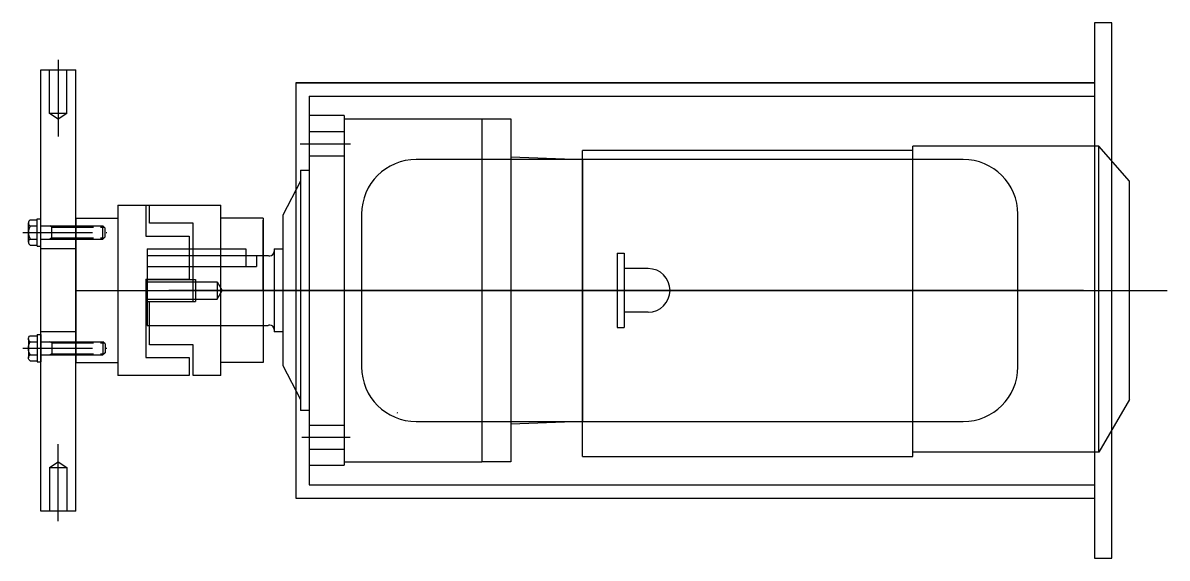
# Model space of a CAD drawing. Header units: millimetres. Extents: x 150937 to 394412, y 327166 to 584759.
# Drawn here: x 226653 to 227177, y 442171 to 442416 of the extents above; entities that cross this region are included whole.
import ezdxf

# ---------------------------------------------------------------- set-up
doc = ezdxf.new("R2010")
doc.units = ezdxf.units.MM
doc.linetypes.add('CENTER', pattern=[50.8, 31.75, -6.35, 6.35, -6.35])
doc.linetypes.add('CENTER2', pattern=[28.575, 19.05, -3.175, 3.175, -3.175])
doc.layers.add('1', color=2, linetype='CENTER2')
doc.layers.add('CEN', color=1, linetype='CENTER')

# ---------------------------------------------------------------- blocks, each defined once
blk = doc.blocks.new('BM6')
for p, q in [((7.97, 43.4), (7.97, 40.19)), ((9.35, 44.19), (18.1, 44.19)), ((10.72, 43.4), (10.72, 40.19)), ((16.72, 43.4), (16.72, 40.19)), ((19.47, 43.4), (19.47, 40.19)), ((7.47, 40.19), (19.97, 40.19)), ((7.47, 40.19), (7.47, 38.59)), ((7.47, 38.59), (19.97, 38.59)), ((10.72, 38.59), (10.72, 10.19)), ((16.72, 38.59), (16.72, 10.19)), ((19.97, 40.19), (19.97, 38.59)), ((10.72, 33.56), (16.72, 33.56)), ((10.72, 10.19), (16.72, 10.19)), ((11.72, 9.19), (10.72, 10.19)), ((11.72, 9.19), (15.72, 9.19)), ((15.72, 9.19), (16.72, 10.19))]:
    blk.add_line(p, q)
for centre, radius, start, end in [((9.35, 42.6), 1.59, 30, 150), ((13.72, 38.12), 6.07, 60.3564, 119.6436), ((18.1, 42.6), 1.59, 30, 150)]:
    blk.add_arc(centre, radius, start, end)
at = {"layer": '1'}
for p, q in [((11.26, 33.56), (10.72, 34.49)), ((11.26, 33.56), (11.26, 9.65)), ((16.18, 33.56), (16.72, 34.49)), ((16.18, 33.56), (16.18, 9.65))]:
    blk.add_line(p, q, dxfattribs=at)
at = {"layer": 'CEN'}
blk.add_line((13.72, 46.75), (13.72, 8.35), dxfattribs=at)
blk = doc.blocks.new('motorcase_c2')
for p, q in [((0, 122.5), (0, -122.5)), ((8, 122.5), (0, 122.5)), ((8, -122.5), (8, 122.5)), ((-473.7, 105.64), (-473.7, 70.49)), ((-481.7, -100.96), (-481.7, 101.04)), ((-481.7, 101.04), (-465.7, 101.04)), ((-477.7, 81.04), (-477.7, 100.96)), ((-469.7, 81.04), (-469.7, 100.96)), ((-465.7, -100.96), (-465.7, 101.04)), ((-365, 95), (-365, -95)), ((0, 95), (-365, 95)), ((-365, 95), (0, 95)), ((-359, 89), (-359, -89)), ((-359, 89), (0, 89)), ((-473.7, 78.44), (-477.7, 81.04)), ((-469.7, 81.04), (-477.7, 81.04)), ((-469.7, 81.04), (-473.7, 78.44)), ((-359, 80.03), (-359, -79.96)), ((-343, 80.03), (-359, 80.03)), ((-343, 80.03), (-343, -79.96)), ((-343, 78.53), (-280, 78.53)), ((-280, 78.53), (-280, -78.46)), ((-280, 78.53), (-280, -78.47)), ((-280, 78.53), (-266.84, 78.53)), ((-266.84, 78.53), (-266.84, -78.47)), ((-359, 72.7), (-343, 72.7)), ((-363.07, 67.2), (-340.02, 67.2)), ((-83, 64.03), (-234, 64.03)), ((-234, -75.96), (-234, 64.03)), ((-83, -75.96), (-83, 66.03)), ((2, 66.03), (-83, 66.03)), ((16, 50.03), (2, 66.04)), ((2, -73.96), (2, 66.03)), ((-359, 61.7), (-343, 61.7)), ((-185, 60), (-310, 60)), ((-266.84, 61.18), (-234, 60.03)), ((-234.15, 60.03), (-234, 60.03)), ((-234, 60.03), (-234, -59.97)), ((-60, 60), (-185, 60)), ((-363, 55.03), (-363, -54.96)), ((-363, 55.03), (-359, 55.03)), ((-363, 50.03), (-371, 34.44)), ((16, -49.96), (16, 50.03)), ((-446.4, 39.04), (-446.4, -38.96)), ((-446.4, 39.04), (-433.7, 39.04)), ((-433.7, 39.04), (-433.7, 24.9)), ((-433.7, 39.04), (-431.9, 39.04)), ((-431.9, 30.76), (-431.9, 39.04)), ((-431.9, 39.04), (-399.3, 39.04)), ((-399.3, -38.96), (-399.3, 39.04)), ((-465.7, 33.04), (-446.4, 33.04)), ((-465.7, 33.04), (-465.7, -32.96)), ((-380, 33.04), (-399.3, 33.04)), ((-380, 33.04), (-399.3, 33.04)), ((-380, 33.04), (-380, -32.96)), ((-380, 33.04), (-380, -32.96)), ((-380, 0.04), (-380, 32.15)), ((-371, 34.44), (-371, -34.44)), ((-335, 35), (-335, -35)), ((-35, -35), (-35, 35)), ((-412, 30.76), (-431.9, 30.76)), ((-412, -5.17), (-412, 30.76)), ((-433.7, 24.9), (-413.8, 24.9)), ((-413.8, 24.9), (-413.8, 5.25)), ((-465.7, 19.04), (-481.7, 19.04)), ((-433, 19.03), (-433, -15.96)), ((-433, 19.03), (-388, 19.03)), ((-433, 16.03), (-377.76, 16.03)), ((-388, 19.03), (-388, 16.03)), ((-388, 16.03), (-388, 11.03)), ((-383, 16.03), (-383, 11.03)), ((-375, 19.03), (-375, -18.96)), ((-375, 19.03), (-371, 19.03)), ((-375, 17.88), (-375, 16.44)), ((-371, 19.03), (-371, -18.96)), ((-218.2, 17.03), (-218.2, -16.97)), ((-218.2, 17.03), (-215, 17.03)), ((-215, 17.03), (-215, -16.97)), ((-433, 11.03), (-383, 11.03)), ((-433.7, 5.25), (-433.7, -30.68)), ((-433.7, 5.25), (-413.8, 5.25)), ((-204, 10.03), (-215, 10.03)), ((-465.7, 0.04), (-373.7, 0.04)), ((-445.36, 0.04), (33.26, 0.04)), ((-433, 5.03), (-411, 5.03)), ((-433, 4.03), (-401, 4.03)), ((-302.9, 0.04), (-423.1, 0.04)), ((-411, 5.03), (-411, 0.04)), ((-411, 0.04), (-411, -5.01)), ((-401, 4.03), (-401, 0.04)), ((-401, 4.03), (-398.69, 0.03)), ((-401, 0.04), (-401, -3.96)), ((-401, -3.97), (-398.69, 0.03)), ((-375, 0.04), (-380, 0.04)), ((-5, 0), (-365, 0)), ((-433, -3.96), (-401, -3.96)), ((-433, -4.96), (-411, -4.96)), ((-431.9, -24.82), (-431.9, -5.17)), ((-412, -5.17), (-431.9, -5.17)), ((-204, -9.97), (-215, -9.97)), ((-465.7, -18.96), (-481.7, -18.96)), ((-433, -15.96), (-377.76, -15.96)), ((-371, -18.96), (-375, -18.96)), ((-218.2, -16.97), (-215, -16.97)), ((-412, -24.82), (-431.9, -24.82)), ((-412, -38.96), (-412, -24.82)), ((-433.7, -30.68), (-413.8, -30.68)), ((-413.8, -30.68), (-413.8, -38.96)), ((-465.7, -32.96), (-446.4, -32.96)), ((-465.7, -32.96), (-446.4, -32.96)), ((-380, -32.96), (-399.3, -32.96)), ((-371, -34.38), (-363, -49.96)), ((-413.8, -38.96), (-446.4, -38.96)), ((-399.3, -38.96), (-412, -38.96)), ((16, -49.96), (2, -73.96)), ((-359, -54.96), (-363, -54.96)), ((-359, -61.64), (-343, -61.64)), ((-310, -60), (-60, -60)), ((-234, -59.97), (-266.84, -61.12)), ((-234, -59.97), (-234.15, -59.97)), ((-362.26, -67.14), (-340.29, -67.14)), ((-473.7, -105.56), (-473.7, -70.41)), ((-359, -72.64), (-343, -72.64)), ((-477.7, -80.96), (-473.7, -78.36)), ((-473.7, -78.36), (-469.7, -80.96)), ((-343, -78.46), (-280, -78.46)), ((-234, -75.96), (-83, -75.96)), ((2, -73.96), (-83, -73.96)), ((-477.7, -80.96), (-469.7, -80.96)), ((-477.7, -80.96), (-477.7, -100.88)), ((-469.7, -80.96), (-469.7, -100.88)), ((-359, -79.96), (-343, -79.96)), ((-266.84, -78.47), (-280, -78.47)), ((-359, -89), (0, -89)), ((-365, -95), (0, -95)), ((-465.7, -100.96), (-481.7, -100.96)), ((0, -122.5), (8, -122.5))]:
    blk.add_line(p, q)
for centre, radius, start, end in [((-310, 35), 25, 90, 180), ((-60, 35), 25, 0, 90), ((-377, 17.88), 2, 247.668, 270), ((-377, 17.88), 2, 270, 0), ((-204, 0.03), 10, 270, 90), ((-377, -17.81), 2, 90, 112.332), ((-377, -17.81), 2, 0, 90), ((-310, -35), 25, 180, 270), ((-60, -35), 25, 270, 0), ((-318.61, -56.17), 0.2, 90, 180)]:
    blk.add_arc(centre, radius, start, end)
blk.add_point((-433, 0.04))
at = {"rotation": 90}
blk.add_blockref('BM6', (-443.11, 12.82), dxfattribs=at)
at = {"xscale": -1, "rotation": 90}
blk.add_blockref('BM6', (-443.11, -12.74), dxfattribs=at)

msp = doc.modelspace()

# ---------------------------------------------------------------- block references
msp.add_blockref('motorcase_c2', (227143.295, 442293.151))

doc.saveas('drawing.dxf')
